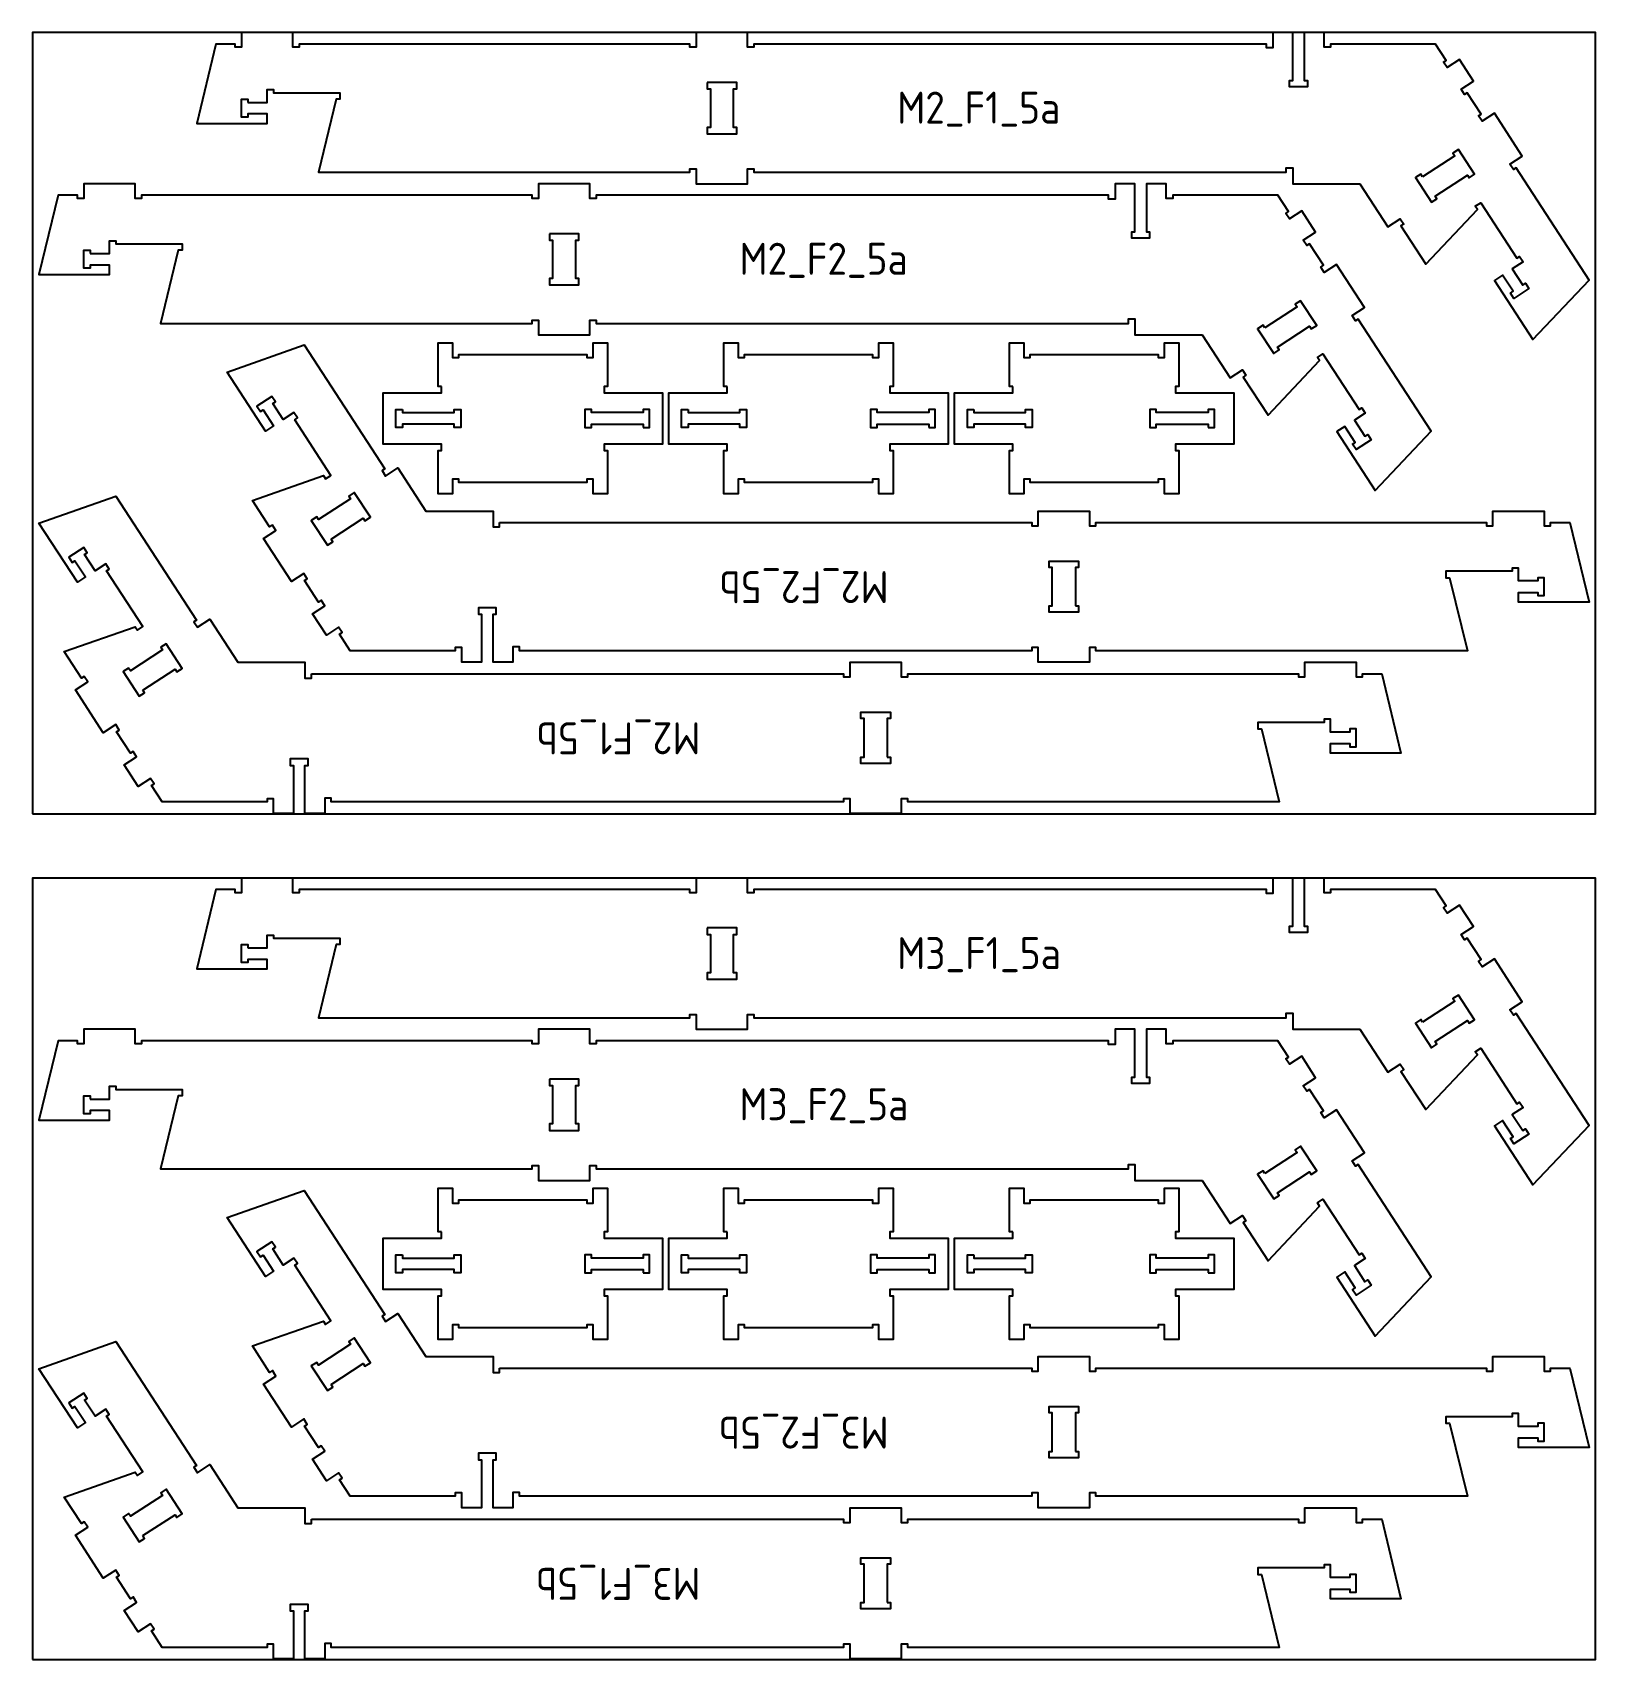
# Model space of a CAD drawing. Header units: millimetres. Extents: x -18174 to 50972, y 6312 to 16778.
# Drawn here: x 10432 to 12872, y 6313 to 8853 of the extents above; entities that cross this region are included whole.
import ezdxf

# ---------------------------------------------------------------- set-up
doc = ezdxf.new("R2010")
doc.units = ezdxf.units.MM
doc.header["$MEASUREMENT"] = 0
for name, color, linetype in [('freeswerk_CODES', 50, 'Continuous'), ('freeswerk_ELEMENTEN', 7, 'Continuous'), ('freeswerk_PLATEN', 3, 'Continuous')]:
    doc.layers.add(name, color=color, linetype=linetype)

msp = doc.modelspace()

# ---------------------------------------------------------------- linework, layer by layer
at = {"layer": 'freeswerk_ELEMENTEN'}
for points in [[(10768.6, 8743.5), (10798.6, 8743.5), (10798.6, 8763.5), (10808.6, 8763.5), (10808.6, 8758.5), (10912.2, 8758.5), (10912.2, 8748.5), (10906.2, 8748.5), (10878.6, 8634.5), (11458.6, 8634.5), (11458.6, 8639.5), (11468.6, 8639.5), (11468.6, 8616.5), (11548.6, 8616.5), (11548.6, 8639.5), (11558.6, 8639.5), (11558.6, 8634.5), (12389.6, 8634.5), (12389.6, 8641.3), (12399.6, 8641.3), (12399.6, 8616.5), (12504.5, 8616.5), (12548.2, 8549.2), (12567.5, 8561.8), (12572.9, 8553.4), (12568.7, 8550.7), (12607.4, 8491.1), (12688, 8576.4), (12684.7, 8581.4), (12693.1, 8586.9), (12749.5, 8500), (12753.7, 8502.8), (12759.2, 8494.4), (12742.4, 8483.5), (12758.8, 8458.3), (12763, 8461), (12768.4, 8452.7), (12744.9, 8437.4), (12739.5, 8445.8), (12743.7, 8448.5), (12727.3, 8473.7), (12714.7, 8465.5), (12774.7, 8373.3), (12862.3, 8466), (12748.4, 8641.2), (12744.2, 8638.5), (12738.8, 8646.9), (12758.1, 8659.4), (12714.5, 8726.5), (12695.2, 8714), (12689.7, 8722.3), (12693.9, 8725.1), (12672.1, 8758.6), (12667.9, 8755.9), (12662.5, 8764.3), (12681.8, 8776.8), (12660, 8810.3), (12640.7, 8797.8), (12635.2, 8806.2), (12639.4, 8808.9), (12622.8, 8834.5), (12458.6, 8834.5), (12458.6, 8829.5), (12448.6, 8829.5), (12448.6, 8852.5), (12417.6, 8852.5), (12417.6, 8777.5), (12422.6, 8777.5), (12422.6, 8767.5), (12394.6, 8767.5), (12394.6, 8777.5), (12399.6, 8777.5), (12399.6, 8852.5), (12368.6, 8852.5), (12368.6, 8828.5), (12358.6, 8828.5), (12358.6, 8834.5), (11558.6, 8834.5), (11558.6, 8829.5), (11548.6, 8829.5), (11548.6, 8852.5), (11468.6, 8852.5), (11468.6, 8829.5), (11458.6, 8829.5), (11458.6, 8834.5), (10848.6, 8834.5), (10848.6, 8829.5), (10838.6, 8829.5), (10838.6, 8852.5), (10758.6, 8852.5), (10758.6, 8829.5), (10748.6, 8829.5), (10748.6, 8834.5), (10718.6, 8834.5), (10688.6, 8710.5), (10798.6, 8710.5), (10798.6, 8725.5), (10768.6, 8725.5), (10768.6, 8720.5), (10758.6, 8720.5), (10758.6, 8748.5), (10768.6, 8748.5)], [(11485.6, 8774.5), (11485.6, 8764.5), (11490.6, 8764.5), (11490.6, 8704.5), (11485.6, 8704.5), (11485.6, 8694.5), (11531.6, 8694.5), (11531.6, 8704.5), (11526.6, 8704.5), (11526.6, 8764.5), (11531.6, 8764.5), (11531.6, 8774.5)], [(12602.4, 8627.4), (12599.6, 8631.6), (12591.2, 8626.1), (12616.3, 8587.6), (12624.7, 8593), (12622, 8597.2), (12672.3, 8629.9), (12675, 8625.7), (12683.4, 8631.2), (12658.3, 8669.7), (12649.9, 8664.3), (12652.7, 8660.1)], [(10522.3, 8507.5), (10552.3, 8507.5), (10552.3, 8527.5), (10562.3, 8527.5), (10562.3, 8522.5), (10665.9, 8522.5), (10665.9, 8512.5), (10659.9, 8512.5), (10632.3, 8398.5), (11212.3, 8398.5), (11212.3, 8403.5), (11222.3, 8403.5), (11222.3, 8380.5), (11302.3, 8380.5), (11302.3, 8403.5), (11312.3, 8403.5), (11312.3, 8398.5), (12143.3, 8398.5), (12143.3, 8405.3), (12153.3, 8405.3), (12153.3, 8380.5), (12258.2, 8380.5), (12301.9, 8313.2), (12321.2, 8325.8), (12326.6, 8317.4), (12322.4, 8314.7), (12361.1, 8255.1), (12441.7, 8340.4), (12438.4, 8345.4), (12446.8, 8350.9), (12503.2, 8264), (12507.4, 8266.8), (12512.9, 8258.4), (12496.1, 8247.5), (12512.5, 8222.3), (12516.7, 8225), (12522.1, 8216.7), (12498.6, 8201.4), (12493.2, 8209.8), (12497.4, 8212.5), (12481, 8237.7), (12468.4, 8229.5), (12528.4, 8137.3), (12616, 8230), (12502.1, 8405.2), (12497.9, 8402.5), (12492.5, 8410.9), (12511.8, 8423.4), (12468.2, 8490.5), (12448.9, 8478), (12443.4, 8486.3), (12447.6, 8489.1), (12425.8, 8522.6), (12421.6, 8519.9), (12416.2, 8528.3), (12435.5, 8540.8), (12413.7, 8574.3), (12394.4, 8561.8), (12388.9, 8570.2), (12393.1, 8572.9), (12376.5, 8598.5), (12212.3, 8598.5), (12212.3, 8593.5), (12202.3, 8593.5), (12202.3, 8616.5), (12171.3, 8616.5), (12171.3, 8541.5), (12176.3, 8541.5), (12176.3, 8531.5), (12148.3, 8531.5), (12148.3, 8541.5), (12153.3, 8541.5), (12153.3, 8616.5), (12122.3, 8616.5), (12122.3, 8592.5), (12112.3, 8592.5), (12112.3, 8598.5), (11312.3, 8598.5), (11312.3, 8593.5), (11302.3, 8593.5), (11302.3, 8616.5), (11222.3, 8616.5), (11222.3, 8593.5), (11212.3, 8593.5), (11212.3, 8598.5), (10602.3, 8598.5), (10602.3, 8593.5), (10592.3, 8593.5), (10592.3, 8616.5), (10512.3, 8616.5), (10512.3, 8593.5), (10502.3, 8593.5), (10502.3, 8598.5), (10472.3, 8598.5), (10442.3, 8474.5), (10552.3, 8474.5), (10552.3, 8489.5), (10522.3, 8489.5), (10522.3, 8484.5), (10512.3, 8484.5), (10512.3, 8512.5), (10522.3, 8512.5)], [(11239.3, 8538.5), (11239.3, 8528.5), (11244.3, 8528.5), (11244.3, 8468.5), (11239.3, 8468.5), (11239.3, 8458.5), (11285.3, 8458.5), (11285.3, 8468.5), (11280.3, 8468.5), (11280.3, 8528.5), (11285.3, 8528.5), (11285.3, 8538.5)], [(12356.1, 8391.4), (12353.3, 8395.6), (12344.9, 8390.1), (12370, 8351.6), (12378.4, 8357), (12375.7, 8361.2), (12426, 8393.9), (12428.7, 8389.7), (12437.1, 8395.2), (12412, 8433.7), (12403.6, 8428.3), (12406.4, 8424.1)], [(11161.3, 8087.4), (11992.3, 8087.4), (11992.3, 8082.4), (12002.3, 8082.4), (12002.3, 8105.4), (12082.3, 8105.4), (12082.3, 8082.4), (12092.3, 8082.4), (12092.3, 8087.4), (12702.3, 8087.4), (12702.3, 8082.4), (12712.3, 8082.4), (12712.3, 8105.4), (12792.3, 8105.4), (12792.3, 8082.4), (12802.3, 8082.4), (12802.3, 8087.4), (12832.3, 8087.4), (12862.3, 7963.4), (12752.3, 7963.4), (12752.3, 7978.4), (12782.3, 7978.4), (12782.3, 7973.4), (12792.3, 7973.4), (12792.3, 8001.4), (12782.3, 8001.4), (12782.3, 7996.4), (12752.3, 7996.4), (12752.3, 8016.4), (12742.3, 8016.4), (12742.3, 8011.4), (12638.8, 8011.4), (12638.8, 8001.4), (12644.7, 8001.4), (12672.3, 7887.4), (12092.3, 7887.4), (12092.3, 7892.4), (12082.3, 7892.4), (12082.3, 7869.4), (12002.3, 7869.4), (12002.3, 7892.4), (11992.3, 7892.4), (11992.3, 7887.4), (11192.3, 7887.4), (11192.3, 7893.4), (11182.3, 7893.4), (11182.3, 7869.4), (11151.3, 7869.4), (11151.3, 7944.4), (11156.3, 7944.4), (11156.3, 7954.4), (11128.3, 7954.4), (11128.3, 7944.4), (11133.3, 7944.4), (11133.3, 7869.4), (11102.3, 7869.4), (11102.3, 7892.4), (11092.3, 7892.4), (11092.3, 7887.4), (10928.2, 7887.4), (10911.5, 7913), (10915.7, 7915.7), (10910.2, 7924.1), (10891, 7911.6), (10869.2, 7945.1), (10888.4, 7957.7), (10883, 7966.1), (10878.8, 7963.3), (10857, 7996.9), (10861.2, 7999.6), (10855.8, 8008), (10836.5, 7995.4), (10792.9, 8062.5), (10812.2, 8075), (10806.7, 8083.4), (10802.5, 8080.7), (10775.6, 8122.1), (10886.4, 8160.8), (10889.7, 8155.7), (10898.1, 8161.2), (10841.6, 8248.1), (10845.8, 8250.8), (10840.4, 8259.2), (10823.6, 8248.3), (10807.2, 8273.4), (10811.4, 8276.1), (10806, 8284.5), (10782.5, 8269.3), (10788, 8260.9), (10792.2, 8263.6), (10808.5, 8238.5), (10795.9, 8230.3), (10736, 8322.5), (10856.3, 8364.9), (10982.2, 8171.3), (10978, 8168.5), (10983.4, 8160.1), (11002.7, 8172.7), (11046.5, 8105.4), (11151.3, 8105.4), (11151.3, 8080.7), (11161.3, 8080.7)], [(11070.7, 8300.1), (11065.7, 8300.1), (11065.7, 8368.1), (11087.7, 8368.1), (11087.7, 8345.1), (11097.7, 8345.1), (11097.7, 8350.1), (11297.7, 8350.1), (11297.7, 8345.1), (11307.7, 8345.1), (11307.7, 8368.1), (11329.7, 8368.1), (11329.7, 8300.1), (11324.7, 8300.1), (11324.7, 8290.1), (11415.7, 8290.1), (11415.7, 8210.1), (11324.7, 8210.1), (11324.7, 8200.1), (11329.7, 8200.1), (11329.7, 8132.1), (11307.7, 8132.1), (11307.7, 8155.1), (11297.7, 8155.1), (11297.7, 8150.1), (11097.7, 8150.1), (11097.7, 8155.1), (11087.7, 8155.1), (11087.7, 8132.1), (11065.7, 8132.1), (11065.7, 8200.1), (11070.7, 8200.1), (11070.7, 8210.1), (10979.7, 8210.1), (10979.7, 8290.1), (11070.7, 8290.1)], [(11516.7, 8300.1), (11511.7, 8300.1), (11511.7, 8368.1), (11533.7, 8368.1), (11533.7, 8345.1), (11543.7, 8345.1), (11543.7, 8350.1), (11743.7, 8350.1), (11743.7, 8345.1), (11753.7, 8345.1), (11753.7, 8368.1), (11775.7, 8368.1), (11775.7, 8300.1), (11770.7, 8300.1), (11770.7, 8290.1), (11861.7, 8290.1), (11861.7, 8210.1), (11770.7, 8210.1), (11770.7, 8200.1), (11775.7, 8200.1), (11775.7, 8132.1), (11753.7, 8132.1), (11753.7, 8155.1), (11743.7, 8155.1), (11743.7, 8150.1), (11543.7, 8150.1), (11543.7, 8155.1), (11533.7, 8155.1), (11533.7, 8132.1), (11511.7, 8132.1), (11511.7, 8200.1), (11516.7, 8200.1), (11516.7, 8210.1), (11425.7, 8210.1), (11425.7, 8290.1), (11516.7, 8290.1)], [(11962.7, 8300.1), (11957.7, 8300.1), (11957.7, 8368.1), (11979.7, 8368.1), (11979.7, 8345.1), (11989.7, 8345.1), (11989.7, 8350.1), (12189.7, 8350.1), (12189.7, 8345.1), (12199.7, 8345.1), (12199.7, 8368.1), (12221.7, 8368.1), (12221.7, 8300.1), (12216.7, 8300.1), (12216.7, 8290.1), (12307.7, 8290.1), (12307.7, 8210.1), (12216.7, 8210.1), (12216.7, 8200.1), (12221.7, 8200.1), (12221.7, 8132.1), (12199.7, 8132.1), (12199.7, 8155.1), (12189.7, 8155.1), (12189.7, 8150.1), (11989.7, 8150.1), (11989.7, 8155.1), (11979.7, 8155.1), (11979.7, 8132.1), (11957.7, 8132.1), (11957.7, 8200.1), (11962.7, 8200.1), (11962.7, 8210.1), (11871.7, 8210.1), (11871.7, 8290.1), (11962.7, 8290.1)], [(11009.7, 8264.1), (11009.7, 8259.1), (11090.7, 8259.1), (11090.7, 8264.1), (11100.7, 8264.1), (11100.7, 8236.1), (11090.7, 8236.1), (11090.7, 8241.1), (11009.7, 8241.1), (11009.7, 8236.1), (10999.7, 8236.1), (10999.7, 8264.1)], [(11385.7, 8236.1), (11395.7, 8236.1), (11395.7, 8264.1), (11385.7, 8264.1), (11385.7, 8259.1), (11304.7, 8259.1), (11304.7, 8264.1), (11294.7, 8264.1), (11294.7, 8236.1), (11304.7, 8236.1), (11304.7, 8241.1), (11385.7, 8241.1)], [(11455.7, 8264.1), (11455.7, 8259.1), (11536.7, 8259.1), (11536.7, 8264.1), (11546.7, 8264.1), (11546.7, 8236.1), (11536.7, 8236.1), (11536.7, 8241.1), (11455.7, 8241.1), (11455.7, 8236.1), (11445.7, 8236.1), (11445.7, 8264.1)], [(11831.7, 8236.1), (11841.7, 8236.1), (11841.7, 8264.1), (11831.7, 8264.1), (11831.7, 8259.1), (11750.7, 8259.1), (11750.7, 8264.1), (11740.7, 8264.1), (11740.7, 8236.1), (11750.7, 8236.1), (11750.7, 8241.1), (11831.7, 8241.1)], [(11901.7, 8264.1), (11901.7, 8259.1), (11982.7, 8259.1), (11982.7, 8264.1), (11992.7, 8264.1), (11992.7, 8236.1), (11982.7, 8236.1), (11982.7, 8241.1), (11901.7, 8241.1), (11901.7, 8236.1), (11891.7, 8236.1), (11891.7, 8264.1)], [(12267.7, 8236.1), (12277.7, 8236.1), (12277.7, 8264.1), (12267.7, 8264.1), (12267.7, 8259.1), (12186.7, 8259.1), (12186.7, 8264.1), (12176.7, 8264.1), (12176.7, 8236.1), (12186.7, 8236.1), (12186.7, 8241.1), (12267.7, 8241.1)], [(10867.6, 7851.4), (11698.6, 7851.4), (11698.6, 7846.4), (11708.6, 7846.4), (11708.6, 7869.4), (11788.6, 7869.4), (11788.6, 7846.4), (11798.6, 7846.4), (11798.6, 7851.4), (12408.6, 7851.4), (12408.6, 7846.4), (12418.6, 7846.4), (12418.6, 7869.4), (12498.6, 7869.4), (12498.6, 7846.4), (12508.6, 7846.4), (12508.6, 7851.4), (12538.6, 7851.4), (12568.6, 7727.4), (12458.6, 7727.4), (12458.6, 7742.4), (12488.6, 7742.4), (12488.6, 7737.4), (12498.6, 7737.4), (12498.6, 7765.4), (12488.6, 7765.4), (12488.6, 7760.4), (12458.6, 7760.4), (12458.6, 7780.4), (12448.6, 7780.4), (12448.6, 7775.4), (12345.1, 7775.4), (12345.1, 7765.4), (12351.1, 7765.4), (12378.6, 7651.4), (11798.6, 7651.4), (11798.6, 7656.4), (11788.6, 7656.4), (11788.6, 7633.4), (11708.6, 7633.4), (11708.6, 7656.4), (11698.6, 7656.4), (11698.6, 7651.4), (10898.6, 7651.4), (10898.6, 7657.4), (10888.6, 7657.4), (10888.6, 7633.4), (10857.6, 7633.4), (10857.6, 7708.4), (10862.6, 7708.4), (10862.6, 7718.4), (10834.6, 7718.4), (10834.6, 7708.4), (10839.6, 7708.4), (10839.6, 7633.4), (10808.6, 7633.4), (10808.6, 7656.4), (10798.6, 7656.4), (10798.6, 7651.4), (10634.5, 7651.4), (10617.8, 7677), (10622, 7679.7), (10616.6, 7688.1), (10597.3, 7675.6), (10575.5, 7709.1), (10594.8, 7721.7), (10589.3, 7730.1), (10585.1, 7727.3), (10563.3, 7760.9), (10567.5, 7763.6), (10562.1, 7772), (10542.8, 7759.4), (10499.2, 7826.5), (10518.5, 7839), (10513, 7847.4), (10508.8, 7844.7), (10481.9, 7886.1), (10592.7, 7924.8), (10596, 7919.7), (10604.4, 7925.2), (10548, 8012.1), (10552.1, 8014.8), (10546.7, 8023.2), (10529.9, 8012.3), (10513.6, 8037.4), (10517.8, 8040.1), (10512.3, 8048.5), (10488.8, 8033.3), (10494.3, 8024.9), (10498.5, 8027.6), (10514.8, 8002.5), (10502.3, 7994.3), (10442.3, 8086.5), (10562.6, 8128.9), (10688.5, 7935.3), (10684.3, 7932.5), (10689.8, 7924.1), (10709.1, 7936.7), (10752.8, 7869.4), (10857.6, 7869.4), (10857.6, 7844.7), (10867.6, 7844.7)], [(10898.3, 8061.8), (10948.6, 8094.5), (10951.3, 8090.3), (10959.7, 8095.8), (10934.6, 8134.4), (10926.2, 8128.9), (10928.9, 8124.7), (10878.6, 8092), (10875.9, 8096.2), (10867.5, 8090.8), (10892.6, 8052.2), (10901, 8057.6)], [(12060.3, 7957.4), (12065.3, 7957.4), (12065.3, 7947.4), (12019.3, 7947.4), (12019.3, 7957.4), (12024.3, 7957.4), (12024.3, 8017.4), (12019.3, 8017.4), (12019.3, 8027.4), (12065.3, 8027.4), (12065.3, 8017.4), (12060.3, 8017.4)], [(10604.6, 7825.8), (10654.9, 7858.5), (10657.6, 7854.3), (10666, 7859.8), (10640.9, 7898.4), (10632.6, 7892.9), (10635.3, 7888.7), (10585, 7856), (10582.2, 7860.2), (10573.9, 7854.8), (10598.9, 7816.2), (10607.3, 7821.6)], [(11766.6, 7721.4), (11771.6, 7721.4), (11771.6, 7711.4), (11725.6, 7711.4), (11725.6, 7721.4), (11730.6, 7721.4), (11730.6, 7781.4), (11725.6, 7781.4), (11725.6, 7791.4), (11771.6, 7791.4), (11771.6, 7781.4), (11766.6, 7781.4)], [(10768.6, 7423.5), (10798.6, 7423.5), (10798.6, 7443.5), (10808.6, 7443.5), (10808.6, 7438.5), (10912.2, 7438.5), (10912.2, 7428.5), (10906.2, 7428.5), (10878.6, 7314.5), (11458.6, 7314.5), (11458.6, 7319.5), (11468.6, 7319.5), (11468.6, 7296.5), (11548.6, 7296.5), (11548.6, 7319.5), (11558.6, 7319.5), (11558.6, 7314.5), (12389.6, 7314.5), (12389.6, 7321.3), (12399.6, 7321.3), (12399.6, 7296.5), (12504.5, 7296.5), (12548.2, 7229.2), (12567.5, 7241.8), (12572.9, 7233.4), (12568.7, 7230.7), (12607.4, 7171.1), (12688, 7256.4), (12684.7, 7261.4), (12693.1, 7266.9), (12749.5, 7180), (12753.7, 7182.8), (12759.2, 7174.4), (12742.4, 7163.5), (12758.8, 7138.3), (12763, 7141), (12768.4, 7132.7), (12744.9, 7117.4), (12739.5, 7125.8), (12743.7, 7128.5), (12727.3, 7153.7), (12714.7, 7145.5), (12774.7, 7053.3), (12862.3, 7146), (12748.4, 7321.2), (12744.2, 7318.5), (12738.8, 7326.9), (12758.1, 7339.4), (12714.5, 7406.5), (12695.2, 7394), (12689.7, 7402.3), (12693.9, 7405.1), (12672.1, 7438.6), (12667.9, 7435.9), (12662.5, 7444.3), (12681.8, 7456.8), (12660, 7490.3), (12640.7, 7477.8), (12635.2, 7486.2), (12639.4, 7488.9), (12622.8, 7514.5), (12458.6, 7514.5), (12458.6, 7509.5), (12448.6, 7509.5), (12448.6, 7532.5), (12417.6, 7532.5), (12417.6, 7457.5), (12422.6, 7457.5), (12422.6, 7447.5), (12394.6, 7447.5), (12394.6, 7457.5), (12399.6, 7457.5), (12399.6, 7532.5), (12368.6, 7532.5), (12368.6, 7508.5), (12358.6, 7508.5), (12358.6, 7514.5), (11558.6, 7514.5), (11558.6, 7509.5), (11548.6, 7509.5), (11548.6, 7532.5), (11468.6, 7532.5), (11468.6, 7509.5), (11458.6, 7509.5), (11458.6, 7514.5), (10848.6, 7514.5), (10848.6, 7509.5), (10838.6, 7509.5), (10838.6, 7532.5), (10758.6, 7532.5), (10758.6, 7509.5), (10748.6, 7509.5), (10748.6, 7514.5), (10718.6, 7514.5), (10688.6, 7390.5), (10798.6, 7390.5), (10798.6, 7405.5), (10768.6, 7405.5), (10768.6, 7400.5), (10758.6, 7400.5), (10758.6, 7428.5), (10768.6, 7428.5)], [(11485.6, 7454.5), (11485.6, 7444.5), (11490.6, 7444.5), (11490.6, 7384.5), (11485.6, 7384.5), (11485.6, 7374.5), (11531.6, 7374.5), (11531.6, 7384.5), (11526.6, 7384.5), (11526.6, 7444.5), (11531.6, 7444.5), (11531.6, 7454.5)], [(12602.4, 7307.4), (12599.6, 7311.6), (12591.2, 7306.1), (12616.3, 7267.6), (12624.7, 7273), (12622, 7277.2), (12672.3, 7309.9), (12675, 7305.7), (12683.4, 7311.2), (12658.3, 7349.7), (12649.9, 7344.3), (12652.7, 7340.1)], [(10522.3, 7187.5), (10552.3, 7187.5), (10552.3, 7207.5), (10562.3, 7207.5), (10562.3, 7202.5), (10665.9, 7202.5), (10665.9, 7192.5), (10659.9, 7192.5), (10632.3, 7078.5), (11212.3, 7078.5), (11212.3, 7083.5), (11222.3, 7083.5), (11222.3, 7060.5), (11302.3, 7060.5), (11302.3, 7083.5), (11312.3, 7083.5), (11312.3, 7078.5), (12143.3, 7078.5), (12143.3, 7085.3), (12153.3, 7085.3), (12153.3, 7060.5), (12258.2, 7060.5), (12301.9, 6993.2), (12321.2, 7005.8), (12326.6, 6997.4), (12322.4, 6994.7), (12361.1, 6935.1), (12441.7, 7020.4), (12438.4, 7025.4), (12446.8, 7030.9), (12503.2, 6944), (12507.4, 6946.8), (12512.9, 6938.4), (12496.1, 6927.5), (12512.5, 6902.3), (12516.7, 6905), (12522.1, 6896.7), (12498.6, 6881.4), (12493.2, 6889.8), (12497.4, 6892.5), (12481, 6917.7), (12468.4, 6909.5), (12528.4, 6817.3), (12616, 6910), (12502.1, 7085.2), (12497.9, 7082.5), (12492.5, 7090.9), (12511.8, 7103.4), (12468.2, 7170.5), (12448.9, 7158), (12443.4, 7166.3), (12447.6, 7169.1), (12425.8, 7202.6), (12421.6, 7199.9), (12416.2, 7208.3), (12435.5, 7220.8), (12413.7, 7254.3), (12394.4, 7241.8), (12388.9, 7250.2), (12393.1, 7252.9), (12376.5, 7278.5), (12212.3, 7278.5), (12212.3, 7273.5), (12202.3, 7273.5), (12202.3, 7296.5), (12171.3, 7296.5), (12171.3, 7221.5), (12176.3, 7221.5), (12176.3, 7211.5), (12148.3, 7211.5), (12148.3, 7221.5), (12153.3, 7221.5), (12153.3, 7296.5), (12122.3, 7296.5), (12122.3, 7272.5), (12112.3, 7272.5), (12112.3, 7278.5), (11312.3, 7278.5), (11312.3, 7273.5), (11302.3, 7273.5), (11302.3, 7296.5), (11222.3, 7296.5), (11222.3, 7273.5), (11212.3, 7273.5), (11212.3, 7278.5), (10602.3, 7278.5), (10602.3, 7273.5), (10592.3, 7273.5), (10592.3, 7296.5), (10512.3, 7296.5), (10512.3, 7273.5), (10502.3, 7273.5), (10502.3, 7278.5), (10472.3, 7278.5), (10442.3, 7154.5), (10552.3, 7154.5), (10552.3, 7169.5), (10522.3, 7169.5), (10522.3, 7164.5), (10512.3, 7164.5), (10512.3, 7192.5), (10522.3, 7192.5)], [(11239.3, 7218.5), (11239.3, 7208.5), (11244.3, 7208.5), (11244.3, 7148.5), (11239.3, 7148.5), (11239.3, 7138.5), (11285.3, 7138.5), (11285.3, 7148.5), (11280.3, 7148.5), (11280.3, 7208.5), (11285.3, 7208.5), (11285.3, 7218.5)], [(12356.1, 7071.4), (12353.3, 7075.6), (12344.9, 7070.1), (12370, 7031.6), (12378.4, 7037), (12375.7, 7041.2), (12426, 7073.9), (12428.7, 7069.7), (12437.1, 7075.2), (12412, 7113.7), (12403.6, 7108.3), (12406.4, 7104.1)], [(11161.3, 6767.4), (11992.3, 6767.4), (11992.3, 6762.4), (12002.3, 6762.4), (12002.3, 6785.4), (12082.3, 6785.4), (12082.3, 6762.4), (12092.3, 6762.4), (12092.3, 6767.4), (12702.3, 6767.4), (12702.3, 6762.4), (12712.3, 6762.4), (12712.3, 6785.4), (12792.3, 6785.4), (12792.3, 6762.4), (12802.3, 6762.4), (12802.3, 6767.4), (12832.3, 6767.4), (12862.3, 6643.4), (12752.3, 6643.4), (12752.3, 6658.4), (12782.3, 6658.4), (12782.3, 6653.4), (12792.3, 6653.4), (12792.3, 6681.4), (12782.3, 6681.4), (12782.3, 6676.4), (12752.3, 6676.4), (12752.3, 6696.4), (12742.3, 6696.4), (12742.3, 6691.4), (12638.8, 6691.4), (12638.8, 6681.4), (12644.7, 6681.4), (12672.3, 6567.4), (12092.3, 6567.4), (12092.3, 6572.4), (12082.3, 6572.4), (12082.3, 6549.4), (12002.3, 6549.4), (12002.3, 6572.4), (11992.3, 6572.4), (11992.3, 6567.4), (11192.3, 6567.4), (11192.3, 6573.4), (11182.3, 6573.4), (11182.3, 6549.4), (11151.3, 6549.4), (11151.3, 6624.4), (11156.3, 6624.4), (11156.3, 6634.4), (11128.3, 6634.4), (11128.3, 6624.4), (11133.3, 6624.4), (11133.3, 6549.4), (11102.3, 6549.4), (11102.3, 6572.4), (11092.3, 6572.4), (11092.3, 6567.4), (10928.2, 6567.4), (10911.5, 6593), (10915.7, 6595.7), (10910.2, 6604.1), (10891, 6591.6), (10869.2, 6625.1), (10888.4, 6637.7), (10883, 6646.1), (10878.8, 6643.3), (10857, 6676.9), (10861.2, 6679.6), (10855.8, 6688), (10836.5, 6675.4), (10792.9, 6742.5), (10812.2, 6755), (10806.7, 6763.4), (10802.5, 6760.7), (10775.6, 6802.1), (10886.4, 6840.8), (10889.7, 6835.7), (10898.1, 6841.2), (10841.6, 6928.1), (10845.8, 6930.8), (10840.4, 6939.2), (10823.6, 6928.3), (10807.2, 6953.4), (10811.4, 6956.1), (10806, 6964.5), (10782.5, 6949.3), (10788, 6940.9), (10792.2, 6943.6), (10808.5, 6918.5), (10795.9, 6910.3), (10736, 7002.5), (10856.3, 7044.9), (10982.2, 6851.3), (10978, 6848.5), (10983.4, 6840.1), (11002.7, 6852.7), (11046.5, 6785.4), (11151.3, 6785.4), (11151.3, 6760.7), (11161.3, 6760.7)], [(11070.7, 6980.1), (11065.7, 6980.1), (11065.7, 7048.1), (11087.7, 7048.1), (11087.7, 7025.1), (11097.7, 7025.1), (11097.7, 7030.1), (11297.7, 7030.1), (11297.7, 7025.1), (11307.7, 7025.1), (11307.7, 7048.1), (11329.7, 7048.1), (11329.7, 6980.1), (11324.7, 6980.1), (11324.7, 6970.1), (11415.7, 6970.1), (11415.7, 6890.1), (11324.7, 6890.1), (11324.7, 6880.1), (11329.7, 6880.1), (11329.7, 6812.1), (11307.7, 6812.1), (11307.7, 6835.1), (11297.7, 6835.1), (11297.7, 6830.1), (11097.7, 6830.1), (11097.7, 6835.1), (11087.7, 6835.1), (11087.7, 6812.1), (11065.7, 6812.1), (11065.7, 6880.1), (11070.7, 6880.1), (11070.7, 6890.1), (10979.7, 6890.1), (10979.7, 6970.1), (11070.7, 6970.1)], [(11516.7, 6980.1), (11511.7, 6980.1), (11511.7, 7048.1), (11533.7, 7048.1), (11533.7, 7025.1), (11543.7, 7025.1), (11543.7, 7030.1), (11743.7, 7030.1), (11743.7, 7025.1), (11753.7, 7025.1), (11753.7, 7048.1), (11775.7, 7048.1), (11775.7, 6980.1), (11770.7, 6980.1), (11770.7, 6970.1), (11861.7, 6970.1), (11861.7, 6890.1), (11770.7, 6890.1), (11770.7, 6880.1), (11775.7, 6880.1), (11775.7, 6812.1), (11753.7, 6812.1), (11753.7, 6835.1), (11743.7, 6835.1), (11743.7, 6830.1), (11543.7, 6830.1), (11543.7, 6835.1), (11533.7, 6835.1), (11533.7, 6812.1), (11511.7, 6812.1), (11511.7, 6880.1), (11516.7, 6880.1), (11516.7, 6890.1), (11425.7, 6890.1), (11425.7, 6970.1), (11516.7, 6970.1)], [(11962.7, 6980.1), (11957.7, 6980.1), (11957.7, 7048.1), (11979.7, 7048.1), (11979.7, 7025.1), (11989.7, 7025.1), (11989.7, 7030.1), (12189.7, 7030.1), (12189.7, 7025.1), (12199.7, 7025.1), (12199.7, 7048.1), (12221.7, 7048.1), (12221.7, 6980.1), (12216.7, 6980.1), (12216.7, 6970.1), (12307.7, 6970.1), (12307.7, 6890.1), (12216.7, 6890.1), (12216.7, 6880.1), (12221.7, 6880.1), (12221.7, 6812.1), (12199.7, 6812.1), (12199.7, 6835.1), (12189.7, 6835.1), (12189.7, 6830.1), (11989.7, 6830.1), (11989.7, 6835.1), (11979.7, 6835.1), (11979.7, 6812.1), (11957.7, 6812.1), (11957.7, 6880.1), (11962.7, 6880.1), (11962.7, 6890.1), (11871.7, 6890.1), (11871.7, 6970.1), (11962.7, 6970.1)], [(11009.7, 6944.1), (11009.7, 6939.1), (11090.7, 6939.1), (11090.7, 6944.1), (11100.7, 6944.1), (11100.7, 6916.1), (11090.7, 6916.1), (11090.7, 6921.1), (11009.7, 6921.1), (11009.7, 6916.1), (10999.7, 6916.1), (10999.7, 6944.1)], [(11385.7, 6916.1), (11395.7, 6916.1), (11395.7, 6944.1), (11385.7, 6944.1), (11385.7, 6939.1), (11304.7, 6939.1), (11304.7, 6944.1), (11294.7, 6944.1), (11294.7, 6916.1), (11304.7, 6916.1), (11304.7, 6921.1), (11385.7, 6921.1)], [(11455.7, 6944.1), (11455.7, 6939.1), (11536.7, 6939.1), (11536.7, 6944.1), (11546.7, 6944.1), (11546.7, 6916.1), (11536.7, 6916.1), (11536.7, 6921.1), (11455.7, 6921.1), (11455.7, 6916.1), (11445.7, 6916.1), (11445.7, 6944.1)], [(11831.7, 6916.1), (11841.7, 6916.1), (11841.7, 6944.1), (11831.7, 6944.1), (11831.7, 6939.1), (11750.7, 6939.1), (11750.7, 6944.1), (11740.7, 6944.1), (11740.7, 6916.1), (11750.7, 6916.1), (11750.7, 6921.1), (11831.7, 6921.1)], [(11901.7, 6944.1), (11901.7, 6939.1), (11982.7, 6939.1), (11982.7, 6944.1), (11992.7, 6944.1), (11992.7, 6916.1), (11982.7, 6916.1), (11982.7, 6921.1), (11901.7, 6921.1), (11901.7, 6916.1), (11891.7, 6916.1), (11891.7, 6944.1)], [(12267.7, 6916.1), (12277.7, 6916.1), (12277.7, 6944.1), (12267.7, 6944.1), (12267.7, 6939.1), (12186.7, 6939.1), (12186.7, 6944.1), (12176.7, 6944.1), (12176.7, 6916.1), (12186.7, 6916.1), (12186.7, 6921.1), (12267.7, 6921.1)], [(10867.6, 6531.4), (11698.6, 6531.4), (11698.6, 6526.4), (11708.6, 6526.4), (11708.6, 6549.4), (11788.6, 6549.4), (11788.6, 6526.4), (11798.6, 6526.4), (11798.6, 6531.4), (12408.6, 6531.4), (12408.6, 6526.4), (12418.6, 6526.4), (12418.6, 6549.4), (12498.6, 6549.4), (12498.6, 6526.4), (12508.6, 6526.4), (12508.6, 6531.4), (12538.6, 6531.4), (12568.6, 6407.4), (12458.6, 6407.4), (12458.6, 6422.4), (12488.6, 6422.4), (12488.6, 6417.4), (12498.6, 6417.4), (12498.6, 6445.4), (12488.6, 6445.4), (12488.6, 6440.4), (12458.6, 6440.4), (12458.6, 6460.4), (12448.6, 6460.4), (12448.6, 6455.4), (12345.1, 6455.4), (12345.1, 6445.4), (12351.1, 6445.4), (12378.6, 6331.4), (11798.6, 6331.4), (11798.6, 6336.4), (11788.6, 6336.4), (11788.6, 6313.4), (11708.6, 6313.4), (11708.6, 6336.4), (11698.6, 6336.4), (11698.6, 6331.4), (10898.6, 6331.4), (10898.6, 6337.4), (10888.6, 6337.4), (10888.6, 6313.4), (10857.6, 6313.4), (10857.6, 6388.4), (10862.6, 6388.4), (10862.6, 6398.4), (10834.6, 6398.4), (10834.6, 6388.4), (10839.6, 6388.4), (10839.6, 6313.4), (10808.6, 6313.4), (10808.6, 6336.4), (10798.6, 6336.4), (10798.6, 6331.4), (10634.5, 6331.4), (10617.8, 6357), (10622, 6359.7), (10616.6, 6368.1), (10597.3, 6355.6), (10575.5, 6389.1), (10594.8, 6401.7), (10589.3, 6410.1), (10585.1, 6407.3), (10563.3, 6440.9), (10567.5, 6443.6), (10562.1, 6452), (10542.8, 6439.4), (10499.2, 6506.5), (10518.5, 6519), (10513, 6527.4), (10508.8, 6524.7), (10481.9, 6566.1), (10592.7, 6604.8), (10596, 6599.7), (10604.4, 6605.2), (10548, 6692.1), (10552.1, 6694.8), (10546.7, 6703.2), (10529.9, 6692.3), (10513.6, 6717.4), (10517.8, 6720.1), (10512.3, 6728.5), (10488.8, 6713.3), (10494.3, 6704.9), (10498.5, 6707.6), (10514.8, 6682.5), (10502.3, 6674.3), (10442.3, 6766.5), (10562.6, 6808.9), (10688.5, 6615.3), (10684.3, 6612.5), (10689.8, 6604.1), (10709.1, 6616.7), (10752.8, 6549.4), (10857.6, 6549.4), (10857.6, 6524.7), (10867.6, 6524.7)], [(10898.3, 6741.8), (10948.6, 6774.5), (10951.3, 6770.3), (10959.7, 6775.8), (10934.6, 6814.4), (10926.2, 6808.9), (10928.9, 6804.7), (10878.6, 6772), (10875.9, 6776.2), (10867.5, 6770.8), (10892.6, 6732.2), (10901, 6737.6)], [(12060.3, 6637.4), (12065.3, 6637.4), (12065.3, 6627.4), (12019.3, 6627.4), (12019.3, 6637.4), (12024.3, 6637.4), (12024.3, 6697.4), (12019.3, 6697.4), (12019.3, 6707.4), (12065.3, 6707.4), (12065.3, 6697.4), (12060.3, 6697.4)], [(10604.6, 6505.8), (10654.9, 6538.5), (10657.6, 6534.3), (10666, 6539.8), (10640.9, 6578.4), (10632.6, 6572.9), (10635.3, 6568.7), (10585, 6536), (10582.2, 6540.2), (10573.9, 6534.8), (10598.9, 6496.2), (10607.3, 6501.6)], [(11766.6, 6401.4), (11771.6, 6401.4), (11771.6, 6391.4), (11725.6, 6391.4), (11725.6, 6401.4), (11730.6, 6401.4), (11730.6, 6461.4), (11725.6, 6461.4), (11725.6, 6471.4), (11771.6, 6471.4), (11771.6, 6461.4), (11766.6, 6461.4)]]:
    msp.add_lwpolyline(points, close=True, dxfattribs=at)
at = {"layer": 'freeswerk_PLATEN'}
for points in [[(10432.3, 7632.5), (12872.3, 7632.5), (12872.3, 8852.5), (10432.3, 8852.5)], [(10432.3, 6312.5), (12872.3, 6312.5), (12872.3, 7532.5), (10432.3, 7532.5)]]:
    msp.add_lwpolyline(points, close=True, dxfattribs=at)

# ---------------------------------------------------------------- texts
at = {"layer": 'freeswerk_CODES', "char_height": 50, "attachment_point": 1}
for s, insert in [('{\\Fiso|c0;M2_F1_5a}', (11782.2, 8760.3)), ('{\\Fiso|c0;M2_F2_5a}', (11535.9, 8524.3)), ('{\\Fiso|c0;M3_F1_5a}', (11782.2, 7440.3)), ('{\\Fiso|c0;M3_F2_5a}', (11535.9, 7204.3))]:
    msp.add_mtext_dynamic_manual_height_columns(s, width=318.081, gutter_width=1456.3, heights=[0], dxfattribs=dict(at, insert=insert))
at = {"layer": 'freeswerk_CODES', "char_height": 50, "attachment_point": 1, "rotation": 180}
for s, insert in [('{\\Fiso|c0;M2_F2_5b}', (11768.8, 7961.7)), ('{\\Fiso|c0;M2_F1_5b}', (11475.1, 7725.7)), ('{\\Fiso|c0;M3_F2_5b}', (11768.8, 6641.7)), ('{\\Fiso|c0;M3_F1_5b}', (11475.1, 6405.7))]:
    msp.add_mtext_dynamic_manual_height_columns(s, width=318.081, gutter_width=1456.3, heights=[0], dxfattribs=dict(at, insert=insert))

doc.saveas('drawing.dxf')
